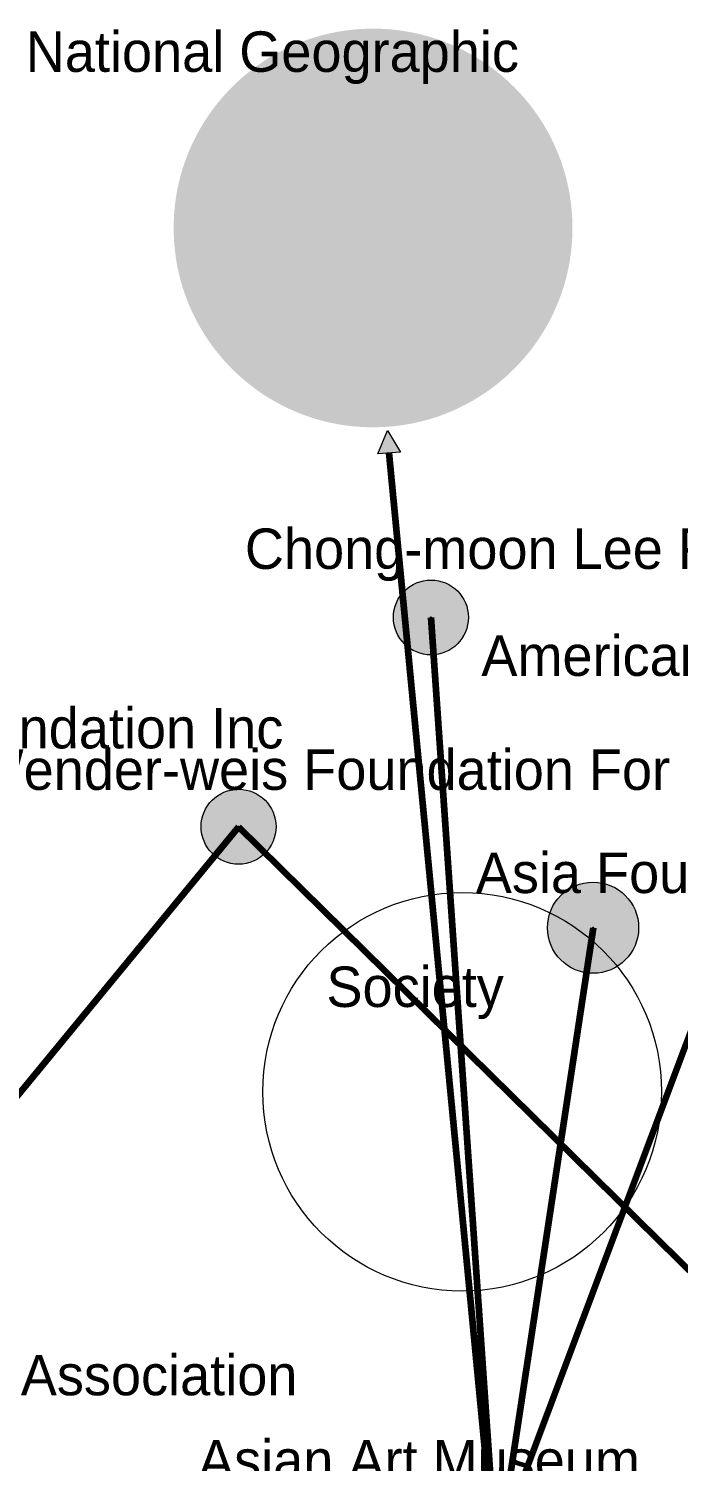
# Model space of a CAD drawing. Header units: millimetres. Extents: x -17.3 to 32.9, y -10.4 to 22.9.
# Drawn here: x 8.07 to 11.71, y 13.62 to 21.65 of the extents above; entities that cross this region are included whole.
import ezdxf

# ---------------------------------------------------------------- set-up
doc = ezdxf.new("R2010")
doc.units = ezdxf.units.MM
doc.header["$MEASUREMENT"] = 0
for name, color, linetype, true_color in [('links', 7, 'Continuous', 0x000000), ('node border', 7, 'Continuous', 0x000000), ('node centers', 7, 'Continuous', 0x000000), ('other_nodefills', 7, 'Continuous', 0x000000), ('SF_nodefills', 7, 'Continuous', 0x000000), ('text', 7, 'Continuous', 0x000000)]:
    doc.layers.add(name, color=color, linetype=linetype, true_color=true_color)

msp = doc.modelspace()

# ---------------------------------------------------------------- hatches: boundary and pattern name
at = {"layer": 'other_nodefills', "true_color": 0xb2b2b2}
for points in [[(11.114, 20.536), (11.1137, 20.5648), (11.1126, 20.5935), (11.1108, 20.622), (11.1083, 20.6502), (11.105, 20.6783), (11.1011, 20.7061), (11.0966, 20.7338), (11.0913, 20.7612), (11.0854, 20.7883), (11.0788, 20.8152), (11.0716, 20.8419), (11.0638, 20.8683), (11.0553, 20.8944), (11.0462, 20.9202), (11.0365, 20.9457), (11.0262, 20.9709), (11.0153, 20.9958), (11.0039, 21.0204), (10.9918, 21.0447), (10.9792, 21.0686), (10.966, 21.0922), (10.9523, 21.1154), (10.938, 21.1382), (10.9232, 21.1607), (10.9079, 21.1828), (10.8921, 21.2045), (10.8757, 21.2258), (10.8589, 21.2467), (10.8416, 21.2672), (10.8238, 21.2873), (10.8055, 21.3069), (10.7868, 21.3261), (10.7676, 21.3448), (10.748, 21.3631), (10.728, 21.3809), (10.7075, 21.3982), (10.6866, 21.415), (10.6653, 21.4314), (10.6436, 21.4472), (10.6215, 21.4625), (10.599, 21.4773), (10.5761, 21.4916), (10.5529, 21.5053), (10.5294, 21.5185), (10.5054, 21.5311), (10.4812, 21.5432), (10.4566, 21.5546), (10.4317, 21.5655), (10.4065, 21.5758), (10.381, 21.5855), (10.3552, 21.5946), (10.3291, 21.6031), (10.3027, 21.6109), (10.276, 21.6182), (10.2491, 21.6247), (10.222, 21.6306), (10.1946, 21.6359), (10.167, 21.6405), (10.1391, 21.6444), (10.1111, 21.6476), (10.0828, 21.6501), (10.0543, 21.6519), (10.0257, 21.653), (9.9968, 21.6533), (9.968, 21.653), (9.9393, 21.6519), (9.9109, 21.6501), (9.8826, 21.6476), (9.8545, 21.6444), (9.8266, 21.6405), (9.799, 21.6359), (9.7716, 21.6306), (9.7445, 21.6247), (9.7176, 21.6182), (9.6909, 21.6109), (9.6645, 21.6031), (9.6384, 21.5946), (9.6126, 21.5855), (9.5871, 21.5758), (9.5619, 21.5655), (9.537, 21.5546), (9.5124, 21.5432), (9.4881, 21.5311), (9.4642, 21.5185), (9.4406, 21.5053), (9.4174, 21.4916), (9.3946, 21.4773), (9.3721, 21.4625), (9.35, 21.4472), (9.3283, 21.4314), (9.307, 21.415), (9.2861, 21.3982), (9.2656, 21.3809), (9.2455, 21.3631), (9.2259, 21.3448), (9.2067, 21.3261), (9.188, 21.3069), (9.1697, 21.2873), (9.1519, 21.2672), (9.1346, 21.2467), (9.1178, 21.2258), (9.1014, 21.2045), (9.0856, 21.1828), (9.0703, 21.1607), (9.0555, 21.1382), (9.0412, 21.1154), (9.0275, 21.0922), (9.0143, 21.0686), (9.0017, 21.0447), (8.9896, 21.0204), (8.9782, 20.9958), (8.9673, 20.9709), (8.957, 20.9457), (8.9473, 20.9202), (8.9382, 20.8944), (8.9297, 20.8683), (8.9219, 20.8419), (8.9147, 20.8152), (8.9081, 20.7883), (8.9022, 20.7612), (8.8969, 20.7338), (8.8924, 20.7061), (8.8885, 20.6783), (8.8853, 20.6502), (8.8827, 20.622), (8.8809, 20.5935), (8.8798, 20.5648), (8.8795, 20.536), (8.8798, 20.5071), (8.8809, 20.4785), (8.8827, 20.45), (8.8853, 20.4217), (8.8885, 20.3937), (8.8924, 20.3658), (8.8969, 20.3382), (8.9022, 20.3108), (8.9081, 20.2836), (8.9147, 20.2567), (8.9219, 20.2301), (8.9297, 20.2037), (8.9382, 20.1776), (8.9473, 20.1518), (8.957, 20.1263), (8.9673, 20.1011), (8.9782, 20.0762), (8.9896, 20.0516), (9.0017, 20.0273), (9.0143, 20.0034), (9.0275, 19.9798), (9.0412, 19.9566), (9.0555, 19.9338), (9.0703, 19.9113), (9.0856, 19.8892), (9.1014, 19.8675), (9.1178, 19.8462), (9.1346, 19.8253), (9.1519, 19.8048), (9.1697, 19.7847), (9.188, 19.7651), (9.2067, 19.7459), (9.2259, 19.7272), (9.2455, 19.7089), (9.2656, 19.6911), (9.2861, 19.6738), (9.307, 19.657), (9.3283, 19.6407), (9.35, 19.6248), (9.3721, 19.6095), (9.3946, 19.5947), (9.4174, 19.5805), (9.4406, 19.5667), (9.4642, 19.5536), (9.4881, 19.5409), (9.5124, 19.5289), (9.537, 19.5174), (9.5619, 19.5065), (9.5871, 19.4962), (9.6126, 19.4865), (9.6384, 19.4774), (9.6645, 19.4689), (9.6909, 19.4611), (9.7176, 19.4539), (9.7445, 19.4473), (9.7716, 19.4414), (9.799, 19.4362), (9.8266, 19.4316), (9.8545, 19.4277), (9.8826, 19.4245), (9.9109, 19.422), (9.9393, 19.4202), (9.968, 19.4191), (9.9968, 19.4187), (10.0257, 19.4191), (10.0543, 19.4202), (10.0828, 19.422), (10.1111, 19.4245), (10.1391, 19.4277), (10.167, 19.4316), (10.1946, 19.4362), (10.222, 19.4414), (10.2491, 19.4473), (10.276, 19.4539), (10.3027, 19.4611), (10.3291, 19.4689), (10.3552, 19.4774), (10.381, 19.4865), (10.4065, 19.4962), (10.4317, 19.5065), (10.4566, 19.5174), (10.4812, 19.5289), (10.5054, 19.5409), (10.5294, 19.5536), (10.5529, 19.5667), (10.5761, 19.5805), (10.599, 19.5947), (10.6215, 19.6095), (10.6436, 19.6248), (10.6653, 19.6407), (10.6866, 19.657), (10.7075, 19.6738), (10.728, 19.6911), (10.748, 19.7089), (10.7676, 19.7272), (10.7868, 19.7459), (10.8055, 19.7651), (10.8238, 19.7847), (10.8416, 19.8048), (10.8589, 19.8253), (10.8757, 19.8462), (10.8921, 19.8675), (10.9079, 19.8892), (10.9232, 19.9113), (10.938, 19.9338), (10.9523, 19.9566), (10.966, 19.9798), (10.9792, 20.0034), (10.9918, 20.0273), (11.0039, 20.0516), (11.0153, 20.0762), (11.0262, 20.1011), (11.0365, 20.1263), (11.0462, 20.1518), (11.0553, 20.1776), (11.0638, 20.2037), (11.0716, 20.2301), (11.0788, 20.2567), (11.0854, 20.2836), (11.0913, 20.3108), (11.0966, 20.3382), (11.1011, 20.3658), (11.105, 20.3937), (11.1083, 20.4217), (11.1108, 20.45), (11.1126, 20.4785), (11.1137, 20.5071)], [(10.531, 18.3528), (10.5309, 18.3582), (10.5307, 18.3636), (10.5303, 18.3689), (10.5299, 18.3742), (10.5293, 18.3795), (10.5285, 18.3847), (10.5277, 18.3899), (10.5267, 18.3951), (10.5256, 18.4002), (10.5243, 18.4052), (10.523, 18.4102), (10.5215, 18.4152), (10.5199, 18.4201), (10.5182, 18.4249), (10.5164, 18.4297), (10.5144, 18.4345), (10.5124, 18.4392), (10.5102, 18.4438), (10.508, 18.4483), (10.5056, 18.4528), (10.5031, 18.4572), (10.5005, 18.4616), (10.4978, 18.4659), (10.4951, 18.4701), (10.4922, 18.4743), (10.4892, 18.4784), (10.4861, 18.4824), (10.483, 18.4863), (10.4797, 18.4901), (10.4764, 18.4939), (10.4729, 18.4976), (10.4694, 18.5012), (10.4658, 18.5047), (10.4621, 18.5081), (10.4583, 18.5115), (10.4545, 18.5147), (10.4506, 18.5179), (10.4465, 18.521), (10.4425, 18.5239), (10.4383, 18.5268), (10.4341, 18.5296), (10.4298, 18.5323), (10.4254, 18.5349), (10.421, 18.5373), (10.4165, 18.5397), (10.412, 18.542), (10.4073, 18.5441), (10.4027, 18.5462), (10.3979, 18.5481), (10.3931, 18.5499), (10.3883, 18.5516), (10.3834, 18.5532), (10.3784, 18.5547), (10.3734, 18.5561), (10.3684, 18.5573), (10.3633, 18.5584), (10.3581, 18.5594), (10.3529, 18.5603), (10.3477, 18.561), (10.3424, 18.5616), (10.3371, 18.5621), (10.3318, 18.5624), (10.3264, 18.5626), (10.321, 18.5627), (10.3156, 18.5626), (10.3102, 18.5624), (10.3048, 18.5621), (10.2995, 18.5616), (10.2943, 18.561), (10.289, 18.5603), (10.2838, 18.5594), (10.2787, 18.5584), (10.2736, 18.5573), (10.2685, 18.5561), (10.2635, 18.5547), (10.2586, 18.5532), (10.2537, 18.5516), (10.2488, 18.5499), (10.244, 18.5481), (10.2393, 18.5462), (10.2346, 18.5441), (10.23, 18.542), (10.2255, 18.5397), (10.221, 18.5373), (10.2165, 18.5349), (10.2122, 18.5323), (10.2079, 18.5296), (10.2037, 18.5268), (10.1995, 18.5239), (10.1954, 18.521), (10.1914, 18.5179), (10.1875, 18.5147), (10.1837, 18.5115), (10.1799, 18.5081), (10.1762, 18.5047), (10.1726, 18.5012), (10.1691, 18.4976), (10.1656, 18.4939), (10.1623, 18.4901), (10.159, 18.4863), (10.1559, 18.4824), (10.1528, 18.4784), (10.1498, 18.4743), (10.147, 18.4701), (10.1442, 18.4659), (10.1415, 18.4616), (10.1389, 18.4572), (10.1365, 18.4528), (10.1341, 18.4483), (10.1318, 18.4438), (10.1297, 18.4392), (10.1276, 18.4345), (10.1257, 18.4297), (10.1239, 18.4249), (10.1221, 18.4201), (10.1206, 18.4152), (10.1191, 18.4102), (10.1177, 18.4052), (10.1165, 18.4002), (10.1154, 18.3951), (10.1144, 18.3899), (10.1135, 18.3847), (10.1128, 18.3795), (10.1122, 18.3742), (10.1117, 18.3689), (10.1114, 18.3636), (10.1112, 18.3582), (10.1111, 18.3528), (10.1112, 18.3474), (10.1114, 18.342), (10.1117, 18.3366), (10.1122, 18.3313), (10.1128, 18.326), (10.1135, 18.3208), (10.1144, 18.3156), (10.1154, 18.3105), (10.1165, 18.3053), (10.1177, 18.3003), (10.1191, 18.2953), (10.1206, 18.2903), (10.1221, 18.2854), (10.1239, 18.2806), (10.1257, 18.2758), (10.1276, 18.271), (10.1297, 18.2664), (10.1318, 18.2617), (10.1341, 18.2572), (10.1365, 18.2527), (10.1389, 18.2483), (10.1415, 18.2439), (10.1442, 18.2396), (10.147, 18.2354), (10.1498, 18.2312), (10.1528, 18.2272), (10.1559, 18.2232), (10.159, 18.2192), (10.1623, 18.2154), (10.1656, 18.2116), (10.1691, 18.2079), (10.1726, 18.2043), (10.1762, 18.2008), (10.1799, 18.1974), (10.1837, 18.194), (10.1875, 18.1908), (10.1914, 18.1876), (10.1954, 18.1846), (10.1995, 18.1816), (10.2037, 18.1787), (10.2079, 18.1759), (10.2122, 18.1733), (10.2165, 18.1707), (10.221, 18.1682), (10.2255, 18.1658), (10.23, 18.1636), (10.2346, 18.1614), (10.2393, 18.1594), (10.244, 18.1575), (10.2488, 18.1556), (10.2537, 18.1539), (10.2586, 18.1523), (10.2635, 18.1509), (10.2685, 18.1495), (10.2736, 18.1483), (10.2787, 18.1472), (10.2838, 18.1462), (10.289, 18.1453), (10.2943, 18.1446), (10.2995, 18.144), (10.3048, 18.1435), (10.3102, 18.1432), (10.3156, 18.143), (10.321, 18.1429), (10.3264, 18.143), (10.3318, 18.1432), (10.3371, 18.1435), (10.3424, 18.144), (10.3477, 18.1446), (10.3529, 18.1453), (10.3581, 18.1462), (10.3633, 18.1472), (10.3684, 18.1483), (10.3734, 18.1495), (10.3784, 18.1509), (10.3834, 18.1523), (10.3883, 18.1539), (10.3931, 18.1556), (10.3979, 18.1575), (10.4027, 18.1594), (10.4073, 18.1614), (10.412, 18.1636), (10.4165, 18.1658), (10.421, 18.1682), (10.4254, 18.1707), (10.4298, 18.1733), (10.4341, 18.1759), (10.4383, 18.1787), (10.4425, 18.1816), (10.4465, 18.1846), (10.4506, 18.1876), (10.4545, 18.1908), (10.4583, 18.194), (10.4621, 18.1974), (10.4658, 18.2008), (10.4694, 18.2043), (10.4729, 18.2079), (10.4764, 18.2116), (10.4797, 18.2154), (10.483, 18.2192), (10.4861, 18.2232), (10.4892, 18.2272), (10.4922, 18.2312), (10.4951, 18.2354), (10.4978, 18.2396), (10.5005, 18.2439), (10.5031, 18.2483), (10.5056, 18.2527), (10.508, 18.2572), (10.5102, 18.2617), (10.5124, 18.2664), (10.5144, 18.271), (10.5164, 18.2758), (10.5182, 18.2806), (10.5199, 18.2854), (10.5215, 18.2903), (10.523, 18.2953), (10.5243, 18.3003), (10.5256, 18.3053), (10.5267, 18.3105), (10.5277, 18.3156), (10.5285, 18.3208), (10.5293, 18.326), (10.5299, 18.3313), (10.5303, 18.3366), (10.5307, 18.342), (10.5309, 18.3474)], [(9.4531, 17.1795), (9.453, 17.185), (9.4528, 17.1903), (9.4524, 17.1957), (9.452, 17.201), (9.4514, 17.2063), (9.4506, 17.2115), (9.4498, 17.2167), (9.4488, 17.2219), (9.4477, 17.227), (9.4464, 17.2321), (9.4451, 17.2371), (9.4436, 17.242), (9.442, 17.2469), (9.4403, 17.2518), (9.4385, 17.2566), (9.4365, 17.2613), (9.4345, 17.266), (9.4323, 17.2706), (9.4301, 17.2752), (9.4277, 17.2797), (9.4252, 17.2841), (9.4226, 17.2885), (9.4199, 17.2927), (9.4172, 17.297), (9.4143, 17.3011), (9.4113, 17.3052), (9.4082, 17.3092), (9.4051, 17.3131), (9.4018, 17.317), (9.3985, 17.3207), (9.395, 17.3244), (9.3915, 17.328), (9.3879, 17.3315), (9.3842, 17.335), (9.3804, 17.3383), (9.3766, 17.3416), (9.3727, 17.3447), (9.3687, 17.3478), (9.3646, 17.3507), (9.3604, 17.3536), (9.3562, 17.3564), (9.3519, 17.3591), (9.3475, 17.3617), (9.3431, 17.3641), (9.3386, 17.3665), (9.3341, 17.3688), (9.3294, 17.3709), (9.3248, 17.3729), (9.32, 17.3749), (9.3152, 17.3767), (9.3104, 17.3784), (9.3055, 17.38), (9.3005, 17.3815), (9.2955, 17.3828), (9.2905, 17.384), (9.2854, 17.3852), (9.2802, 17.3861), (9.275, 17.387), (9.2698, 17.3877), (9.2645, 17.3883), (9.2592, 17.3888), (9.2539, 17.3891), (9.2485, 17.3893), (9.2431, 17.3894), (9.2377, 17.3893), (9.2323, 17.3891), (9.2269, 17.3888), (9.2216, 17.3883), (9.2163, 17.3877), (9.2111, 17.387), (9.2059, 17.3861), (9.2007, 17.3852), (9.1956, 17.384), (9.1906, 17.3828), (9.1855, 17.3815), (9.1806, 17.38), (9.1757, 17.3784), (9.1708, 17.3767), (9.166, 17.3749), (9.1613, 17.3729), (9.1566, 17.3709), (9.152, 17.3688), (9.1474, 17.3665), (9.1429, 17.3641), (9.1385, 17.3617), (9.1341, 17.3591), (9.1298, 17.3564), (9.1256, 17.3536), (9.1214, 17.3507), (9.1173, 17.3478), (9.1133, 17.3447), (9.1094, 17.3416), (9.1056, 17.3383), (9.1018, 17.335), (9.0981, 17.3315), (9.0945, 17.328), (9.091, 17.3244), (9.0875, 17.3207), (9.0842, 17.317), (9.0809, 17.3131), (9.0778, 17.3092), (9.0747, 17.3052), (9.0717, 17.3011), (9.0688, 17.297), (9.0661, 17.2927), (9.0634, 17.2885), (9.0608, 17.2841), (9.0583, 17.2797), (9.0559, 17.2752), (9.0537, 17.2706), (9.0515, 17.266), (9.0495, 17.2613), (9.0475, 17.2566), (9.0457, 17.2518), (9.044, 17.2469), (9.0424, 17.242), (9.0409, 17.2371), (9.0396, 17.2321), (9.0384, 17.227), (9.0372, 17.2219), (9.0363, 17.2167), (9.0354, 17.2115), (9.0347, 17.2063), (9.0341, 17.201), (9.0336, 17.1957), (9.0333, 17.1903), (9.033, 17.185), (9.033, 17.1795), (9.033, 17.1741), (9.0333, 17.1687), (9.0336, 17.1634), (9.0341, 17.1581), (9.0347, 17.1528), (9.0354, 17.1476), (9.0363, 17.1424), (9.0372, 17.1373), (9.0384, 17.1322), (9.0396, 17.1271), (9.0409, 17.1221), (9.0424, 17.1172), (9.044, 17.1123), (9.0457, 17.1074), (9.0475, 17.1026), (9.0495, 17.0979), (9.0515, 17.0932), (9.0537, 17.0886), (9.0559, 17.084), (9.0583, 17.0795), (9.0608, 17.0751), (9.0634, 17.0707), (9.0661, 17.0665), (9.0688, 17.0622), (9.0717, 17.0581), (9.0747, 17.054), (9.0778, 17.05), (9.0809, 17.0461), (9.0842, 17.0422), (9.0875, 17.0385), (9.091, 17.0348), (9.0945, 17.0312), (9.0981, 17.0276), (9.1018, 17.0242), (9.1056, 17.0209), (9.1094, 17.0176), (9.1133, 17.0144), (9.1173, 17.0114), (9.1214, 17.0084), (9.1256, 17.0055), (9.1298, 17.0027), (9.1341, 17.0001), (9.1385, 16.9975), (9.1429, 16.995), (9.1474, 16.9926), (9.152, 16.9904), (9.1566, 16.9882), (9.1613, 16.9862), (9.166, 16.9842), (9.1708, 16.9824), (9.1757, 16.9807), (9.1806, 16.9791), (9.1855, 16.9776), (9.1906, 16.9763), (9.1956, 16.975), (9.2007, 16.9739), (9.2059, 16.9729), (9.2111, 16.9721), (9.2163, 16.9713), (9.2216, 16.9707), (9.2269, 16.9703), (9.2323, 16.9699), (9.2377, 16.9697), (9.2431, 16.9697), (9.2485, 16.9697), (9.2539, 16.9699), (9.2592, 16.9703), (9.2645, 16.9707), (9.2698, 16.9713), (9.275, 16.9721), (9.2802, 16.9729), (9.2854, 16.9739), (9.2905, 16.975), (9.2955, 16.9763), (9.3005, 16.9776), (9.3055, 16.9791), (9.3104, 16.9807), (9.3152, 16.9824), (9.32, 16.9842), (9.3248, 16.9862), (9.3294, 16.9882), (9.3341, 16.9904), (9.3386, 16.9926), (9.3431, 16.995), (9.3475, 16.9975), (9.3519, 17.0001), (9.3562, 17.0027), (9.3604, 17.0055), (9.3646, 17.0084), (9.3687, 17.0114), (9.3727, 17.0144), (9.3766, 17.0176), (9.3804, 17.0209), (9.3842, 17.0242), (9.3879, 17.0276), (9.3915, 17.0312), (9.395, 17.0348), (9.3985, 17.0385), (9.4018, 17.0422), (9.4051, 17.0461), (9.4082, 17.05), (9.4113, 17.054), (9.4143, 17.0581), (9.4172, 17.0622), (9.4199, 17.0665), (9.4226, 17.0707), (9.4252, 17.0751), (9.4277, 17.0795), (9.4301, 17.084), (9.4323, 17.0886), (9.4345, 17.0932), (9.4365, 17.0979), (9.4385, 17.1026), (9.4403, 17.1074), (9.442, 17.1123), (9.4436, 17.1172), (9.4451, 17.1221), (9.4464, 17.1271), (9.4477, 17.1322), (9.4488, 17.1373), (9.4498, 17.1424), (9.4506, 17.1476), (9.4514, 17.1528), (9.452, 17.1581), (9.4524, 17.1634), (9.4528, 17.1687), (9.453, 17.1741)]]:
    msp.add_hatch(color=253, dxfattribs=at).paths.add_polyline_path(points, flags=0)
at = {"layer": 'other_nodefills', "true_color": 0xb2b2b2, "extrusion": (0, 0, -1)}
msp.add_hatch(color=253, dxfattribs=at).paths.add_polyline_path([(-10.0782, 19.4007), (-10.15, 19.2796), (-10.0244, 19.2705)], flags=0)
at = {"layer": 'SF_nodefills', "true_color": 0xff8b00}
msp.add_hatch(color=30, dxfattribs=at).paths.add_polyline_path([(11.485, 16.6135), (11.4849, 16.62), (11.4846, 16.6266), (11.4842, 16.6331), (11.4836, 16.6396), (11.4829, 16.646), (11.482, 16.6523), (11.481, 16.6587), (11.4798, 16.6649), (11.4784, 16.6711), (11.4769, 16.6773), (11.4753, 16.6834), (11.4735, 16.6894), (11.4715, 16.6954), (11.4695, 16.7013), (11.4672, 16.7071), (11.4649, 16.7129), (11.4624, 16.7186), (11.4598, 16.7242), (11.457, 16.7297), (11.4541, 16.7352), (11.4511, 16.7406), (11.448, 16.7459), (11.4447, 16.7511), (11.4413, 16.7563), (11.4378, 16.7613), (11.4342, 16.7663), (11.4305, 16.7711), (11.4266, 16.7759), (11.4227, 16.7806), (11.4186, 16.7852), (11.4144, 16.7897), (11.4102, 16.7941), (11.4058, 16.7984), (11.4013, 16.8025), (11.3967, 16.8066), (11.392, 16.8106), (11.3872, 16.8144), (11.3824, 16.8181), (11.3774, 16.8218), (11.3724, 16.8253), (11.3672, 16.8287), (11.362, 16.8319), (11.3567, 16.8351), (11.3513, 16.8381), (11.3458, 16.841), (11.3403, 16.8437), (11.3347, 16.8463), (11.329, 16.8488), (11.3232, 16.8512), (11.3174, 16.8534), (11.3115, 16.8555), (11.3055, 16.8574), (11.2995, 16.8592), (11.2934, 16.8609), (11.2872, 16.8624), (11.281, 16.8637), (11.2748, 16.8649), (11.2685, 16.866), (11.2621, 16.8669), (11.2557, 16.8676), (11.2492, 16.8682), (11.2427, 16.8686), (11.2362, 16.8688), (11.2296, 16.8689), (11.223, 16.8688), (11.2164, 16.8686), (11.2099, 16.8682), (11.2035, 16.8676), (11.197, 16.8669), (11.1907, 16.866), (11.1844, 16.8649), (11.1781, 16.8637), (11.1719, 16.8624), (11.1657, 16.8609), (11.1596, 16.8592), (11.1536, 16.8574), (11.1476, 16.8555), (11.1417, 16.8534), (11.1359, 16.8512), (11.1301, 16.8488), (11.1244, 16.8463), (11.1188, 16.8437), (11.1133, 16.841), (11.1078, 16.8381), (11.1024, 16.8351), (11.0971, 16.8319), (11.0919, 16.8287), (11.0867, 16.8253), (11.0817, 16.8218), (11.0767, 16.8181), (11.0719, 16.8144), (11.0671, 16.8106), (11.0624, 16.8066), (11.0578, 16.8025), (11.0533, 16.7984), (11.0489, 16.7941), (11.0447, 16.7897), (11.0405, 16.7852), (11.0364, 16.7806), (11.0324, 16.7759), (11.0286, 16.7711), (11.0249, 16.7663), (11.0212, 16.7613), (11.0177, 16.7563), (11.0144, 16.7511), (11.0111, 16.7459), (11.008, 16.7406), (11.005, 16.7352), (11.0021, 16.7297), (10.9993, 16.7242), (10.9967, 16.7186), (10.9942, 16.7129), (10.9918, 16.7071), (10.9896, 16.7013), (10.9875, 16.6954), (10.9856, 16.6894), (10.9838, 16.6834), (10.9822, 16.6773), (10.9807, 16.6711), (10.9793, 16.6649), (10.9781, 16.6587), (10.9771, 16.6523), (10.9762, 16.646), (10.9754, 16.6396), (10.9749, 16.6331), (10.9745, 16.6266), (10.9742, 16.62), (10.9741, 16.6135), (10.9742, 16.6069), (10.9745, 16.6003), (10.9749, 16.5938), (10.9754, 16.5873), (10.9762, 16.5809), (10.9771, 16.5746), (10.9781, 16.5683), (10.9793, 16.562), (10.9807, 16.5558), (10.9822, 16.5496), (10.9838, 16.5435), (10.9856, 16.5375), (10.9875, 16.5315), (10.9896, 16.5256), (10.9918, 16.5198), (10.9942, 16.514), (10.9967, 16.5084), (10.9993, 16.5027), (11.0021, 16.4972), (11.005, 16.4917), (11.008, 16.4863), (11.0111, 16.481), (11.0144, 16.4758), (11.0177, 16.4707), (11.0212, 16.4656), (11.0249, 16.4606), (11.0286, 16.4558), (11.0324, 16.451), (11.0364, 16.4463), (11.0405, 16.4417), (11.0447, 16.4372), (11.0489, 16.4328), (11.0533, 16.4286), (11.0578, 16.4244), (11.0624, 16.4203), (11.0671, 16.4164), (11.0719, 16.4125), (11.0767, 16.4088), (11.0817, 16.4051), (11.0867, 16.4016), (11.0919, 16.3983), (11.0971, 16.395), (11.1024, 16.3919), (11.1078, 16.3888), (11.1133, 16.386), (11.1188, 16.3832), (11.1244, 16.3806), (11.1301, 16.3781), (11.1359, 16.3757), (11.1417, 16.3735), (11.1476, 16.3714), (11.1536, 16.3695), (11.1596, 16.3677), (11.1657, 16.3661), (11.1719, 16.3645), (11.1781, 16.3632), (11.1844, 16.362), (11.1907, 16.3609), (11.197, 16.3601), (11.2035, 16.3593), (11.2099, 16.3588), (11.2164, 16.3583), (11.223, 16.3581), (11.2296, 16.358), (11.2362, 16.3581), (11.2427, 16.3583), (11.2492, 16.3588), (11.2557, 16.3593), (11.2621, 16.3601), (11.2685, 16.3609), (11.2748, 16.362), (11.281, 16.3632), (11.2872, 16.3645), (11.2934, 16.3661), (11.2995, 16.3677), (11.3055, 16.3695), (11.3115, 16.3714), (11.3174, 16.3735), (11.3232, 16.3757), (11.329, 16.3781), (11.3347, 16.3806), (11.3403, 16.3832), (11.3458, 16.386), (11.3513, 16.3888), (11.3567, 16.3919), (11.362, 16.395), (11.3672, 16.3983), (11.3724, 16.4016), (11.3774, 16.4051), (11.3824, 16.4088), (11.3872, 16.4125), (11.392, 16.4164), (11.3967, 16.4203), (11.4013, 16.4244), (11.4058, 16.4286), (11.4102, 16.4328), (11.4144, 16.4372), (11.4186, 16.4417), (11.4227, 16.4463), (11.4266, 16.451), (11.4305, 16.4558), (11.4342, 16.4606), (11.4378, 16.4656), (11.4413, 16.4707), (11.4447, 16.4758), (11.448, 16.481), (11.4511, 16.4863), (11.4541, 16.4917), (11.457, 16.4972), (11.4598, 16.5027), (11.4624, 16.5084), (11.4649, 16.514), (11.4672, 16.5198), (11.4695, 16.5256), (11.4715, 16.5315), (11.4735, 16.5375), (11.4753, 16.5435), (11.4769, 16.5496), (11.4784, 16.5558), (11.4798, 16.562), (11.481, 16.5683), (11.482, 16.5746), (11.4829, 16.5809), (11.4836, 16.5873), (11.4842, 16.5938), (11.4846, 16.6003), (11.4849, 16.6069)], flags=0)

# ---------------------------------------------------------------- linework, layer by layer
at = {"layer": 'links', "color": 18, "lineweight": 140, "true_color": 0x000000}
for p, q in [((10.6871, 13.0331), (10.0872, 19.275)), ((10.321, 18.3528), (10.6729, 13.2541)), ((12.4015, 17.6977), (10.7319, 13.2499)), ((9.2431, 17.1795), (6.5225, 13.8733)), ((9.2431, 17.1795), (12.8513, 13.6252)), ((11.2296, 16.6135), (10.7202, 13.252))]:
    msp.add_line(p, q, dxfattribs=at)
at = {"layer": 'node border', "color": 7, "lineweight": 5, "true_color": 0xffffff}
for centre, radius in [((10.321, 18.3527), 0.2099), ((9.243, 17.1794), 0.21), ((11.2295, 16.6135), 0.2554), ((10.4962, 15.6938), 1.1173)]:
    msp.add_circle(centre, radius, dxfattribs=at)
at = {"layer": 'node centers'}
for p in [(10.321, 18.3528), (9.243, 17.1796), (11.2295, 16.6135), (10.4962, 15.6938)]:
    msp.add_point(p, dxfattribs=at)
at = {"layer": 'other_nodefills', "lineweight": 0}
msp.add_lwpolyline([(10.0782, 19.4007), (10.15, 19.2796), (10.0244, 19.2705)], close=True, dxfattribs=at)
for centre, radius in [((10.321, 18.3527), 0.2099), ((9.243, 17.1794), 0.21), ((10.4962, 15.6938), 1.1173)]:
    msp.add_circle(centre, radius, dxfattribs=at)
at = {"layer": 'SF_nodefills', "lineweight": 0}
msp.add_circle((11.2295, 16.6135), 0.2554, dxfattribs=at)

# ---------------------------------------------------------------- texts
at = {"layer": 'text', "color": 254, "true_color": 0xe6e7e8, "char_height": 0.226667, "attachment_point": 7, "line_spacing_factor": 0.963855}
for s, insert, width in [('\\fCentury Gothic;National Geographic', (8.0508, 21.3429), 3.427785), ('\\fCentury Gothic;Chong-moon Lee Foundation', (9.2786, 18.5563), 4.695656), ('\\fCentury Gothic;American Friends Of The Shanghai Museum Inc', (10.6035, 17.9568), 7.333763), ('\\fCentury Gothic;Realogy Charitable Foundation Inc', (4.8264, 17.5502), 5.508731), ('\\fCentury Gothic;Wender-weis Foundation For Children', (7.7527, 17.3831), 5.861161), ('\\fCentury Gothic;Asia Foundation', (10.5725, 16.8044), 2.645419), ('\\fCentury Gothic;Society', (9.7355, 16.1007), 1.321978), ('\\fCentury Gothic;San Francisco Ballet Association', (5.1589, 13.9892), 5.015914), ('\\fCentury Gothic;Asian Art Museum', (9.0162, 13.5123), 2.91157)]:
    msp.add_mtext(s, dxfattribs=dict(at, insert=insert, width=width))

doc.saveas('drawing.dxf')
